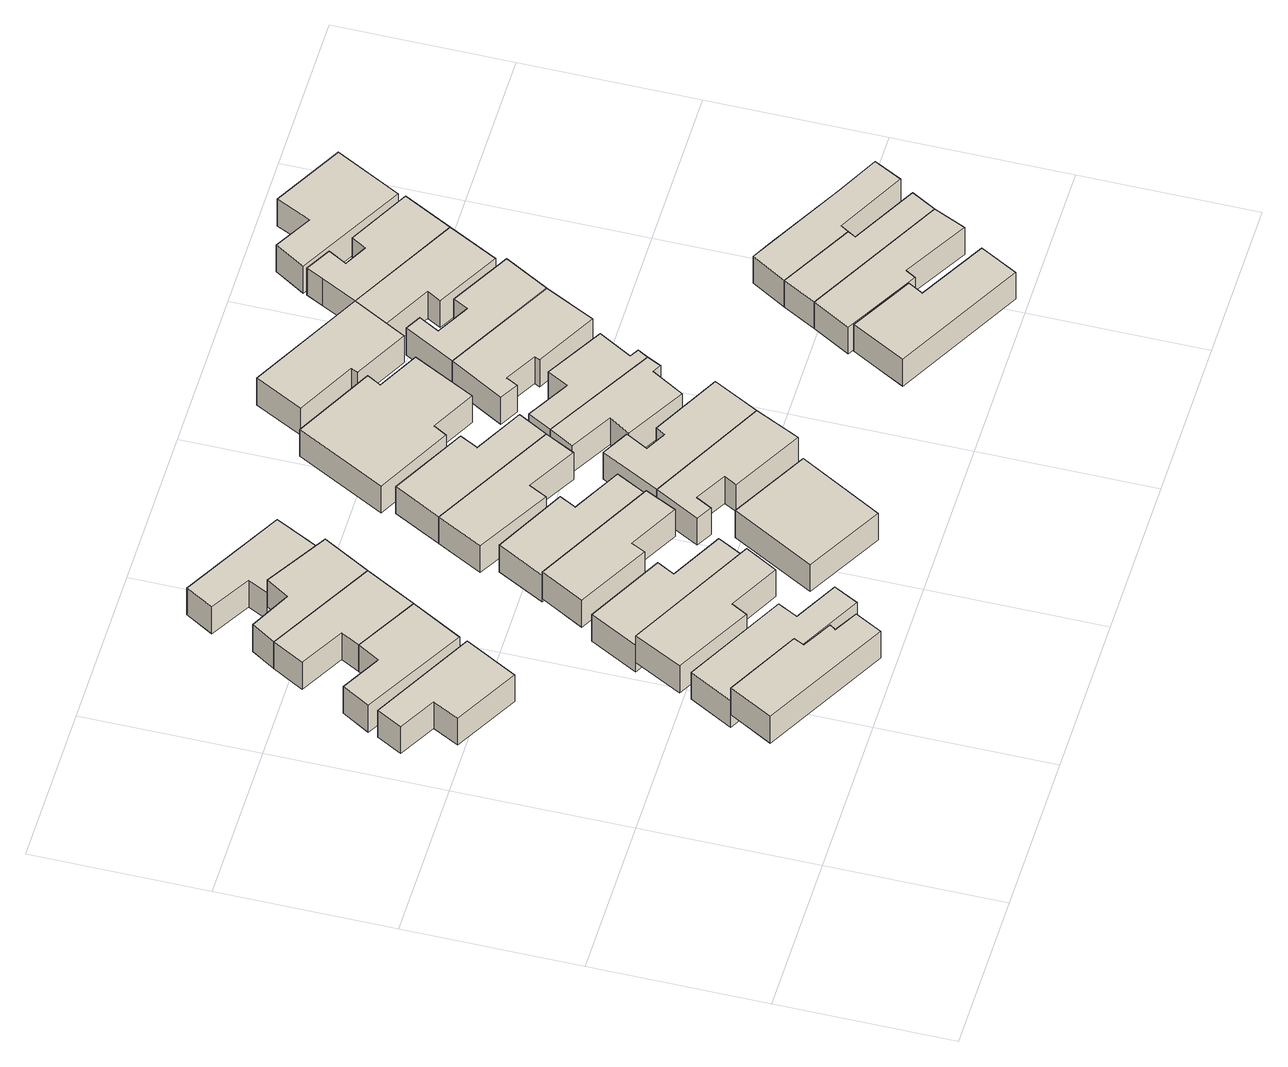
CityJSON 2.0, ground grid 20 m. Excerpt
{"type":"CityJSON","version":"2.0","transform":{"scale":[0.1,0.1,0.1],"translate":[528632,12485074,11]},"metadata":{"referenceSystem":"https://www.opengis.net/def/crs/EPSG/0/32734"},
"CityObjects":{
"building1":{"type":"Building","attributes":{"address":"63 Kitchener Road Woodstock Cape Town","building":"house","building:levels":1,"building_height":4.1,"plus_code":"4FRW3F82+V7H","ground_height":34.65,"roof_height":38.75},"geometry":[{"type":"Solid","lod":"1","boundaries":[[[[0,1,2,3]],[[1,4,5,2]],[[4,6,7,5]],[[6,8,9,7]],[[8,10,11,9]],[[10,12,13,11]],[[12,14,15,13]],[[14,0,3,15]],[[3,2,5,7,9,11,13,15]],[[14,12,10,8,6,4,1,0]]]]}]},
"building2":{"type":"Building","attributes":{"address":"48 Kitchener Road Woodstock Cape Town","building":"house","building:levels":1,"building_height":4.1,"plus_code":"4FRW3F92+272","ground_height":30.67,"roof_height":34.77},"geometry":[{"type":"Solid","lod":"1","boundaries":[[[[16,17,18,19]],[[17,20,21,18]],[[20,22,23,21]],[[22,24,25,23]],[[24,26,27,25]],[[26,16,19,27]],[[19,18,21,23,25,27]],[[26,24,22,20,17,16]]]]}]},
"building3":{"type":"Building","attributes":{"address":"61 Kitchener Road Woodstock Cape Town","building":"house","building:levels":1,"building_height":4.1,"plus_code":"4FRW3F82+V8R","ground_height":32.67,"roof_height":36.77},"geometry":[{"type":"Solid","lod":"1","boundaries":[[[[28,29,30,31]],[[29,32,33,30]],[[32,34,35,33]],[[34,36,37,35]],[[36,38,39,37]],[[38,40,41,39]],[[40,28,31,41]],[[31,30,33,35,37,39,41]],[[40,38,36,34,32,29,28]]]]}]},
"building4":{"type":"Building","attributes":{"address":"Kitchener Road Woodstock Cape Town","building":"house","building:levels":1,"building_height":4.1,"plus_code":"4FRW3F92+278","ground_height":30.67,"roof_height":34.77},"geometry":[{"type":"Solid","lod":"1","boundaries":[[[[42,43,44,45]],[[43,46,47,44]],[[46,48,49,47]],[[48,50,51,49]],[[50,52,53,51]],[[52,42,45,53]],[[45,44,47,49,51,53]],[[52,50,48,46,43,42]]]]}]},
"building5":{"type":"Building","attributes":{"address":"59 Kitchener Road Woodstock Cape Town","building":"house","building:levels":1,"building_height":4.1,"plus_code":"4FRW3F82+W87","ground_height":32.67,"roof_height":36.77},"geometry":[{"type":"Solid","lod":"1","boundaries":[[[[54,55,56,57]],[[55,58,59,56]],[[58,60,61,59]],[[60,62,63,61]],[[62,64,65,63]],[[64,54,57,65]],[[57,56,59,61,63,65]],[[64,62,60,58,55,54]]]]}]},
"building6":{"type":"Building","attributes":{"address":"Kitchener Road Woodstock Cape Town","building":"house","building:levels":1,"building_height":4.1,"plus_code":"4FRW3F92+374","ground_height":30.67,"roof_height":34.77},"geometry":[{"type":"Solid","lod":"1","boundaries":[[[[42,66,67,45]],[[66,68,69,67]],[[68,70,71,69]],[[70,72,73,71]],[[72,43,44,73]],[[43,42,45,44]],[[45,67,69,71,73,44]],[[43,72,70,68,66,42]]]]}]},
"building7":{"type":"Building","attributes":{"address":"57 Kitchener Road Woodstock Cape Town","building":"house","building:levels":1,"building_height":4.1,"plus_code":"4FRW3F82+W8Q","ground_height":31.16,"roof_height":35.26},"geometry":[{"type":"Solid","lod":"1","boundaries":[[[[74,75,76,77]],[[75,78,79,76]],[[78,80,81,79]],[[80,82,83,81]],[[82,84,85,83]],[[84,74,77,85]],[[77,76,79,81,83,85]],[[84,82,80,78,75,74]]]]}]},
"building8":{"type":"Building","attributes":{"address":"Kitchener Road Woodstock Cape Town","building":"house","building:levels":1,"building_height":4.1,"plus_code":"4FRW3F92+382","ground_height":30.67,"roof_height":34.77},"geometry":[{"type":"Solid","lod":"1","boundaries":[[[[68,66,67,69]],[[66,86,87,67]],[[86,88,89,87]],[[88,90,91,89]],[[90,92,93,91]],[[92,68,69,93]],[[69,67,87,89,91,93]],[[92,90,88,86,66,68]]]]}]},
"building9":{"type":"Building","attributes":{"address":"55 Kitchener Road Woodstock Cape Town","building":"house","building:levels":1,"building_height":4.1,"plus_code":"4FRW3F82+X96","ground_height":31.16,"roof_height":35.26},"geometry":[{"type":"Solid","lod":"1","boundaries":[[[[94,95,96,97]],[[95,98,99,96]],[[98,100,101,99]],[[100,102,103,101]],[[102,104,105,103]],[[104,94,97,105]],[[97,96,99,101,103,105]],[[104,102,100,98,95,94]]]]}]},
"building10":{"type":"Building","attributes":{"address":"Kitchener Road Woodstock Cape Town","building":"house","building:levels":1,"building_height":4.1,"plus_code":"4FRW3F92+38V","ground_height":28.6,"roof_height":32.7},"geometry":[{"type":"Solid","lod":"1","boundaries":[[[[106,107,108,109]],[[107,110,111,108]],[[110,112,113,111]],[[112,114,115,113]],[[114,116,117,115]],[[116,106,109,117]],[[109,108,111,113,115,117]],[[116,114,112,110,107,106]]]]}]},
"building11":{"type":"Building","attributes":{"address":"53 Kitchener Road Woodstock Cape Town","building":"house","building:levels":1,"building_height":4.1,"plus_code":"4FRW3F82+X9F","ground_height":30.67,"roof_height":34.77},"geometry":[{"type":"Solid","lod":"1","boundaries":[[[[118,119,120,121]],[[119,122,123,120]],[[122,124,125,123]],[[124,126,127,125]],[[126,128,129,127]],[[128,118,121,129]],[[121,120,123,125,127,129]],[[128,126,124,122,119,118]]]]}]},
"building12":{"type":"Building","attributes":{"address":"58 Roberts Road Woodstock Cape Town","building":"house","building:levels":1,"building_height":4.1,"plus_code":"4FRW3F82+V9X","ground_height":31.16,"roof_height":35.26},"geometry":[{"type":"Solid","lod":"1","boundaries":[[[[130,131,132,133]],[[131,134,135,132]],[[134,136,137,135]],[[136,130,133,137]],[[133,132,135,137]],[[136,134,131,130]]]]}]},
"building13":{"type":"Building","attributes":{"address":"51 Kitchener Road Woodstock Cape Town","building":"house","building:levels":1,"building_height":4.1,"plus_code":"4FRW3F92+294","ground_height":29.27,"roof_height":33.37},"geometry":[{"type":"Solid","lod":"1","boundaries":[[[[138,139,140,141]],[[139,142,143,140]],[[142,144,145,143]],[[144,146,147,145]],[[146,148,149,147]],[[148,138,141,149]],[[141,140,143,145,147,149]],[[148,146,144,142,139,138]]]]}]},
"building14":{"type":"Building","attributes":{"address":"56 Roberts Road Woodstock Cape Town","building":"house","building:levels":1,"building_height":4.1,"plus_code":"4FRW3F82+WCM","ground_height":31.16,"roof_height":35.26},"geometry":[{"type":"Solid","lod":"1","boundaries":[[[[150,151,152,153]],[[151,154,155,152]],[[154,156,157,155]],[[156,158,159,157]],[[158,160,161,159]],[[160,162,163,161]],[[162,164,165,163]],[[164,150,153,165]],[[153,152,155,157,159,161,163,165]],[[164,162,160,158,156,154,151,150]]]]}]},
"building15":{"type":"Building","attributes":{"address":"49 Kitchener Road Woodstock Cape Town","building":"house","building:levels":1,"building_height":4.1,"plus_code":"4FRW3F92+29G","ground_height":29.27,"roof_height":33.37},"geometry":[{"type":"Solid","lod":"1","boundaries":[[[[139,138,141,140]],[[138,166,167,141]],[[166,168,169,167]],[[168,170,171,169]],[[170,172,173,171]],[[172,139,140,173]],[[140,141,167,169,171,173]],[[172,170,168,166,138,139]]]]}]},
"building16":{"type":"Building","attributes":{"address":"54 Roberts Road Woodstock Cape Town","building":"house","building:levels":1,"building_height":4.1,"plus_code":"4FRW3F82+WCW","ground_height":31.16,"roof_height":35.26},"geometry":[{"type":"Solid","lod":"1","boundaries":[[[[150,174,175,153]],[[174,176,177,175]],[[176,178,179,177]],[[178,180,181,179]],[[180,182,183,181]],[[182,184,185,183]],[[184,151,152,185]],[[151,150,153,152]],[[153,175,177,179,181,183,185,152]],[[151,184,182,180,178,176,174,150]]]]}]},
"building17":{"type":"Building","attributes":{"address":"52 Roberts Road Woodstock Cape Town","building":"house","building:levels":1,"building_height":4.1,"plus_code":"4FRW3F82+XFC","ground_height":29.27,"roof_height":33.37},"geometry":[{"type":"Solid","lod":"1","boundaries":[[[[186,187,188,189]],[[187,190,191,188]],[[190,192,193,191]],[[192,194,195,193]],[[194,196,197,195]],[[196,198,199,197]],[[198,200,201,199]],[[200,186,189,201]],[[189,188,191,193,195,197,199,201]],[[200,198,196,194,192,190,187,186]]]]}]},
"building18":{"type":"Building","attributes":{"address":"47 Kitchener Road Woodstock Cape Town","building":"house","building:levels":1,"building_height":4.1,"plus_code":"4FRW3F92+3C7","ground_height":27.42,"roof_height":31.52},"geometry":[{"type":"Solid","lod":"1","boundaries":[[[[202,203,204,205]],[[203,206,207,204]],[[206,208,209,207]],[[208,210,211,209]],[[210,212,213,211]],[[212,214,215,213]],[[214,216,217,215]],[[216,202,205,217]],[[205,204,207,209,211,213,215,217]],[[216,214,212,210,208,206,203,202]]]]}]},
"building19":{"type":"Building","attributes":{"address":"50 Roberts Road Woodstock Cape Town","building":"house","building:levels":1,"building_height":4.1,"plus_code":"4FRW3F82+XFM","ground_height":29.27,"roof_height":33.37},"geometry":[{"type":"Solid","lod":"1","boundaries":[[[[186,218,219,189]],[[218,220,221,219]],[[220,222,223,221]],[[222,224,225,223]],[[224,226,227,225]],[[226,228,229,227]],[[228,187,188,229]],[[187,186,189,188]],[[189,219,221,223,225,227,229,188]],[[187,228,226,224,222,220,218,186]]]]}]},
"building20":{"type":"Building","attributes":{"address":"48 Roberts Road Woodstock Cape Town","building":"house","building:levels":1,"building_height":4.1,"plus_code":"4FRW3F92+2FG","ground_height":28.74,"roof_height":32.84},"geometry":[{"type":"Solid","lod":"1","boundaries":[[[[230,231,232,233]],[[231,234,235,232]],[[234,236,237,235]],[[236,238,239,237]],[[238,240,241,239]],[[240,242,243,241]],[[242,244,245,243]],[[244,230,233,245]],[[233,232,235,237,239,241,243,245]],[[244,242,240,238,236,234,231,230]]]]}]},
"building21":{"type":"Building","attributes":{"address":"43 Kitchener Road Woodstock Cape Town","building":"house","building:levels":1,"building_height":4.1,"plus_code":"4FRW3F92+3FR","ground_height":27.06,"roof_height":31.16},"geometry":[{"type":"Solid","lod":"1","boundaries":[[[[246,247,248,249]],[[247,250,251,248]],[[250,252,253,251]],[[252,254,255,253]],[[254,256,257,255]],[[256,258,259,257]],[[258,246,249,259]],[[249,248,251,253,255,257,259]],[[258,256,254,252,250,247,246]]]]}]},
"building22":{"type":"Building","attributes":{"address":"71 Roberts Road Woodstock 7925 Cape Town","building":"house","building:levels":1,"building_height":4.1,"plus_code":"4FRW3F82+VGG","ground_height":31.85,"roof_height":35.95},"geometry":[{"type":"Solid","lod":"1","boundaries":[[[[260,261,262,263]],[[261,264,265,262]],[[264,266,267,265]],[[266,268,269,267]],[[268,270,271,269]],[[270,260,263,271]],[[263,262,265,267,269,271]],[[270,268,266,264,261,260]]]]}]},
"building23":{"type":"Building","attributes":{"address":"46 Roberts Road Woodstock Cape Town","building":"house","building:levels":1,"building_height":4.1,"plus_code":"4FRW3F92+2FW","ground_height":28.74,"roof_height":32.84},"geometry":[{"type":"Solid","lod":"1","boundaries":[[[[230,272,273,233]],[[272,274,275,273]],[[274,276,277,275]],[[276,278,279,277]],[[278,280,281,279]],[[280,282,283,281]],[[282,231,232,283]],[[231,230,233,232]],[[233,273,275,277,279,281,283,232]],[[231,282,280,278,276,274,272,230]]]]}]},
"building24":{"type":"Building","attributes":{"address":"69 Roberts Road Woodstock Cape Town","building":"house","building:levels":1,"building_height":4.1,"plus_code":"4FRW3F82+VGX","ground_height":30.34,"roof_height":34.44},"geometry":[{"type":"Solid","lod":"1","boundaries":[[[[284,285,286,287]],[[285,288,289,286]],[[288,290,291,289]],[[290,292,293,291]],[[292,294,295,293]],[[294,284,287,295]],[[287,286,289,291,293,295]],[[294,292,290,288,285,284]]]]}]},
"building25":{"type":"Building","attributes":{"address":"44 Roberts Road Woodstock Cape Town","building":"house","building:levels":1,"building_height":4.1,"plus_code":"4FRW3F92+3G6","ground_height":27.06,"roof_height":31.16},"geometry":[{"type":"Solid","lod":"1","boundaries":[[[[296,246,249,297]],[[246,258,259,249]],[[258,298,299,259]],[[298,300,301,299]],[[300,302,303,301]],[[302,296,297,303]],[[297,249,259,299,301,303]],[[302,300,298,258,246,296]]]]}]},
"building26":{"type":"Building","attributes":{"address":"67 Roberts Road Woodstock Cape Town","building":"house","building:levels":1,"building_height":4.1,"plus_code":"4FRW3F82+WH3","ground_height":30.34,"roof_height":34.44},"geometry":[{"type":"Solid","lod":"1","boundaries":[[[[284,294,295,287]],[[294,304,305,295]],[[304,306,307,305]],[[306,308,309,307]],[[308,310,311,309]],[[310,284,287,311]],[[287,295,305,307,309,311]],[[310,308,306,304,294,284]]]]}]},
"building27":{"type":"Building","attributes":{"address":"65 Roberts Road Woodstock Cape Town","building":"house","building:levels":1,"building_height":4.1,"plus_code":"4FRW3F82+WHC","ground_height":30.33,"roof_height":34.43},"geometry":[{"type":"Solid","lod":"1","boundaries":[[[[310,308,309,311]],[[308,312,313,309]],[[312,314,315,313]],[[314,316,317,315]],[[316,318,319,317]],[[318,320,321,319]],[[320,322,323,321]],[[322,310,311,323]],[[311,309,313,315,317,319,321,323]],[[322,320,318,316,314,312,308,310]]]]}]},
"building28":{"type":"Building","attributes":{"address":"42 Roberts Road Woodstock Cape Town","building":"house","building:levels":1,"building_height":4.1,"plus_code":"4FRW3F92+3GM","ground_height":27.06,"roof_height":31.16},"geometry":[{"type":"Solid","lod":"1","boundaries":[[[[296,324,325,297]],[[324,326,327,325]],[[326,328,329,327]],[[328,330,331,329]],[[330,332,333,331]],[[332,334,335,333]],[[334,336,337,335]],[[336,246,249,337]],[[246,296,297,249]],[[297,325,327,329,331,333,335,337,249]],[[246,336,334,332,330,328,326,324,296]]]]}]},
"building29":{"type":"Building","attributes":{"address":"40 Roberts Road Woodstock Cape Town","building":"house","building:levels":1,"building_height":4.1,"plus_code":"4FRW3F92+3GX","ground_height":27.06,"roof_height":31.16},"geometry":[{"type":"Solid","lod":"1","boundaries":[[[[338,339,340,341]],[[339,342,343,340]],[[342,344,345,343]],[[344,346,347,345]],[[346,348,349,347]],[[348,338,341,349]],[[341,340,343,345,347,349]],[[348,346,344,342,339,338]]]]}]}
},
"vertices":[
[85,79,79],[230,0,79],[230,0,120],[85,79,120],[247,31,79],[247,31,120],[220,46,79],[220,46,120],[225,53,79],[225,53,120],[191,72,79],[191,72,120],[197,84,79],[197,84,120],[113,129,79],[113,129,120],
[107,359,39],[140,419,39],[140,419,80],[107,359,80],[22,483,39],[22,483,80],[6,454,39],[6,454,80],[49,430,39],[49,430,80],[33,400,39],[33,400,80],
[113,129,59],[197,84,59],[197,84,100],[113,129,100],[280,39,59],[280,39,100],[295,67,59],[295,67,100],[245,94,59],[245,94,100],[257,117,59],[257,117,100],[141,179,59],[141,179,100],
[176,486,39],[105,526,39],[105,526,80],[176,486,80],[90,501,39],[90,501,80],[45,526,39],[45,526,80],[26,494,39],[26,494,80],[143,428,39],[143,428,80],
[175,248,59],[146,193,59],[146,193,100],[175,248,100],[234,145,59],[234,145,100],[244,163,59],[244,163,100],[302,132,59],[302,132,100],[323,169,59],[323,169,100],
[208,544,39],[208,544,80],[86,612,39],[86,612,80],[66,576,39],[66,576,80],[117,547,39],[117,547,80],
[175,248,44],[323,169,44],[323,169,85],[175,248,85],[342,204,44],[342,204,85],[282,236,44],[282,236,85],[293,256,44],[293,256,85],[205,303,44],[205,303,85],
[239,598,39],[239,598,80],[168,641,39],[168,641,80],[151,615,39],[151,615,80],[104,639,39],[104,639,80],
[387,294,44],[249,368,44],[249,368,85],[387,294,85],[221,318,44],[221,318,85],[304,273,44],[304,273,85],[312,289,44],[312,289,85],[369,258,44],[369,258,85],
[239,598,19],[270,658,19],[270,658,60],[239,598,60],[153,723,19],[153,723,60],[134,691,19],[134,691,60],[180,664,19],[180,664,60],[168,641,19],[168,641,60],
[249,368,39],[387,294,39],[387,294,80],[249,368,80],[406,330,39],[406,330,80],[350,360,39],[350,360,80],[360,379,39],[360,379,80],[278,422,39],[278,422,80],
[473,149,44],[384,198,44],[384,198,85],[473,149,85],[331,103,44],[331,103,85],[419,54,44],[419,54,85],
[453,419,25],[312,496,25],[312,496,66],[453,419,66],[284,444,25],[284,444,66],[368,396,25],[368,396,66],[379,417,25],[379,417,66],[435,385,25],[435,385,66],
[525,213,44],[391,284,44],[391,284,85],[525,213,85],[363,233,44],[363,233,85],[381,223,44],[381,223,85],[391,241,44],[391,241,85],[427,221,44],[427,221,85],[419,206,44],[419,206,85],[500,162,44],[500,162,85],
[472,453,25],[472,453,66],[416,483,25],[416,483,66],[427,504,25],[427,504,66],[341,550,25],[341,550,66],
[553,265,44],[553,265,85],[474,307,44],[474,307,85],[468,296,44],[468,296,85],[444,309,44],[444,309,85],[458,334,44],[458,334,85],[427,351,44],[427,351,85],
[584,346,25],[460,417,25],[460,417,66],[584,346,66],[444,389,25],[444,389,66],[492,361,25],[492,361,66],[476,337,25],[476,337,66],[544,298,25],[544,298,66],[566,335,25],[566,335,66],[576,330,25],[576,330,66],
[408,671,7],[353,569,7],[353,569,48],[408,671,48],[440,523,7],[440,523,48],[449,538,7],[449,538,48],[500,511,7],[500,511,48],[537,582,7],[537,582,48],[490,607,7],[490,607,48],[499,623,7],[499,623,48],
[591,358,25],[591,358,66],[581,364,25],[581,364,66],[603,402,25],[603,402,66],[537,440,25],[537,440,66],[524,416,25],[524,416,66],[475,444,25],[475,444,66],
[654,473,20],[530,541,20],[530,541,61],[654,473,61],[494,479,20],[494,479,61],[515,467,20],[515,467,61],[522,480,20],[522,480,61],[558,460,20],[558,460,61],[555,454,20],[555,454,61],[625,416,20],[625,416,61],
[600,664,3],[469,734,3],[469,734,44],[600,664,44],[440,679,3],[440,679,44],[508,643,3],[508,643,44],[504,635,3],[504,635,44],[566,602,3],[566,602,44],[578,624,3],[578,624,44],
[627,84,51],[775,3,51],[775,3,92],[627,84,92],[799,46,51],[799,46,92],[722,89,51],[722,89,92],[732,106,51],[732,106,92],[661,146,51],[661,146,92],
[683,524,20],[683,524,61],[614,562,20],[614,562,61],[605,545,20],[605,545,61],[567,566,20],[567,566,61],[580,589,20],[580,589,61],[562,599,20],[562,599,61],
[694,197,36],[669,154,36],[669,154,77],[694,197,77],[754,105,36],[754,105,77],[761,117,36],[761,117,77],[835,74,36],[835,74,77],[852,111,36],[852,111,77],
[725,596,3],[725,596,44],[632,595,3],[632,595,44],[623,579,3],[623,579,44],[695,539,3],[695,539,44],
[868,139,36],[868,139,77],[793,180,36],[793,180,77],[798,189,36],[798,189,77],[715,235,36],[715,235,77],
[804,198,36],[804,198,77],[883,156,36],[883,156,77],[900,188,36],[900,188,77],[852,213,36],[852,213,77],[759,264,36],[759,264,77],[739,275,36],[739,275,77],
[755,652,3],[755,652,44],[684,690,3],[684,690,44],[674,673,3],[674,673,44],[648,687,3],[648,687,44],[660,708,3],[660,708,44],[631,724,3],[631,724,44],[621,705,3],[621,705,44],
[796,735,3],[716,779,3],[716,779,44],[796,735,44],[697,739,3],[697,739,44],[654,763,3],[654,763,44],[632,728,3],[632,728,44],[756,660,3],[756,660,44]
]}
